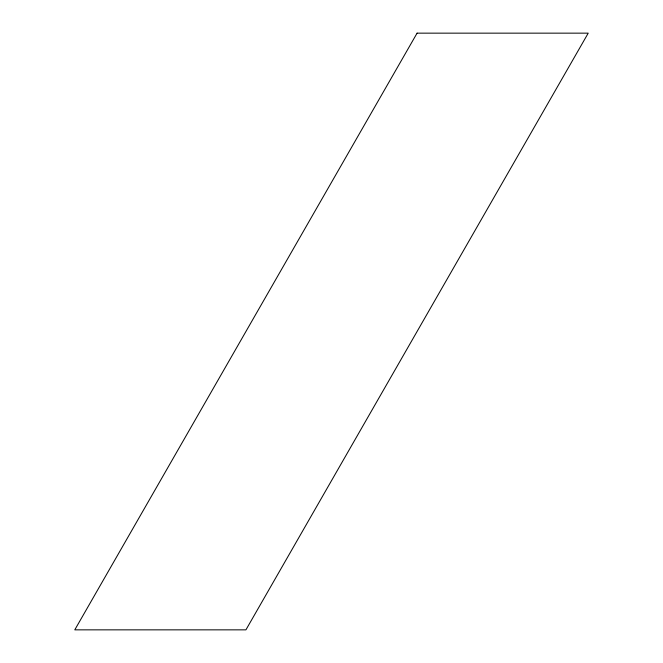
<?xml version="1.0" encoding="UTF-8"?>
<svg xmlns="http://www.w3.org/2000/svg" width="663" height="663" viewBox="0 0 663 663"><rect width="100%" height="100%" fill="white"/><g stroke="black" fill="none" stroke-linecap="round" stroke-linejoin="round"><path stroke-width="0.99" d="M417.077 33.15L74.778 629.85L245.923 629.85L588.222 33.15L417.077 33.15"/></g></svg>
